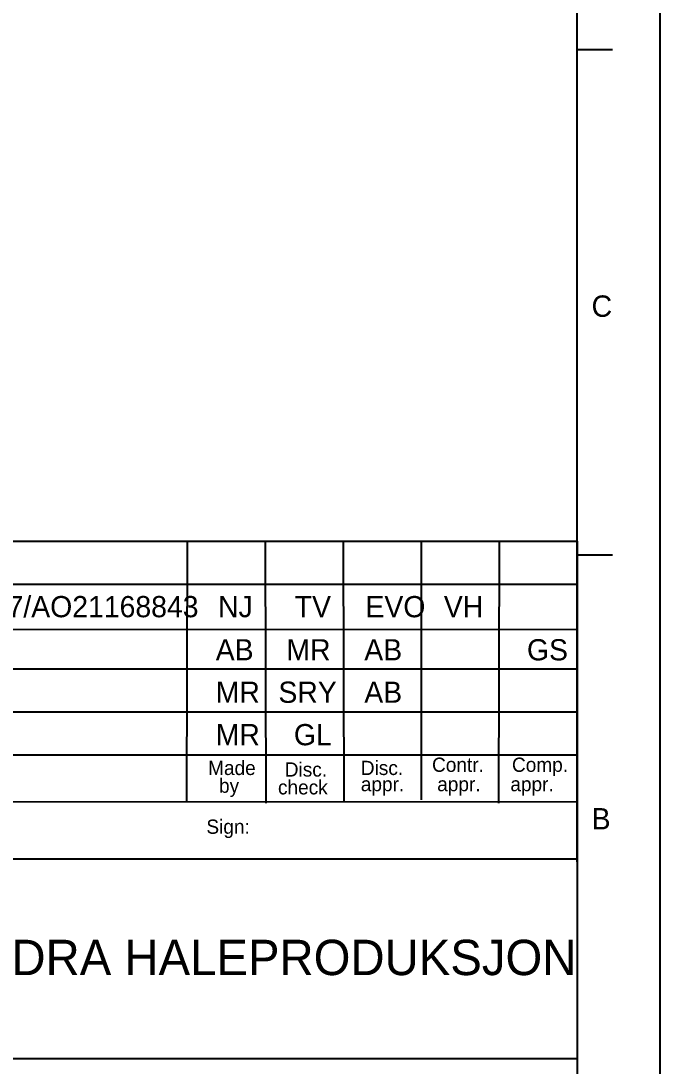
# Model space of a CAD drawing. Extents: x 0 to 841, y 0 to 594.
# Drawn here: x 750.6 to 841, y 83.1 to 230.9 of the extents above; entities that cross this region are included whole.
import ezdxf

# ---------------------------------------------------------------- set-up
doc = ezdxf.new("R2010")
doc.units = 0
for name, color, linetype in [('01-LIN-025-A', 7, 'Continuous'), ('02-LIN-025-B', 7, 'Continuous'), ('09-LIN-050-B', 7, 'Continuous')]:
    doc.layers.add(name, color=color, linetype=linetype)

msp = doc.modelspace()

# ---------------------------------------------------------------- linework, layer by layer
at = {"layer": '01-LIN-025-A'}
for p, q in [((829.26, 112.01), (829.26, 582.23)), ((834.27, 226.84), (829.26, 226.84)), ((774.13, 157.37), (774.07, 120.49)), ((785.16, 157.37), (785.24, 120.31)), ((796.19, 157.37), (796.29, 120.46)), ((807.21, 157.37), (807.22, 120.79)), ((818.24, 157.37), (818.15, 120.29)), ((829.26, 157.37), (829.26, 83.35)), ((834.27, 155.36), (829.26, 155.36)), ((648.83, 151.27), (829.27, 151.27)), ((648.83, 144.95), (829.27, 144.85)), ((648.83, 139.29), (829.27, 139.29)), ((648.82, 133.23), (829.27, 133.23)), ((648.81, 127.17), (829.26, 127.17)), ((648.72, 112.42), (829.28, 112.42))]:
    msp.add_line(p, q, dxfattribs=at)
for points in [[(648.78, 84.12), (648.84, 157.37), (829.26, 157.37)], [(829.26, 120.49), (648.81, 120.47)]]:
    msp.add_lwpolyline(points, dxfattribs=at)
msp.add_lwpolyline([(648.81, 84.23), (829.27, 84.23), (829.27, 10.41), (648.81, 10.41)], close=True, dxfattribs=at)
at = {"layer": '09-LIN-050-B'}
msp.add_lwpolyline([(0, 0), (841, 0), (841, 594), (0, 594)], close=True, dxfattribs=at)

# ---------------------------------------------------------------- texts
at = {"layer": '01-LIN-025-A'}
for s, height, p in [('C', 3.02, (831.31, 189.08)), ('Made', 2.013, (777.1, 124.29)), ('Disc.', 2.013, (787.94, 124.07)), ('Disc.', 2.013, (798.69, 124.29)), ('Contr.', 2.013, (808.76, 124.74)), ('Comp.', 2.013, (820.06, 124.74)), ('by', 2.013, (778.64, 121.78)), ('check', 2.013, (786.98, 121.55)), ('appr.', 2.013, (798.69, 122)), ('appr.', 2.013, (809.49, 122)), ('appr.', 2.013, (819.83, 122)), ('B', 3.02, (831.31, 116.6)), ('Sign:', 2.013, (776.86, 115.98))]:
    msp.add_text(s, height=height, dxfattribs=at).set_placement(p)
at = {"layer": '02-LIN-025-B'}
for s, height, p in [('AS BUILT, ACC. TO M5:40974117/AO21168843', 3, (689, 146.6)), ('NJ', 3, (778.51, 146.6)), ('TV', 3, (789.35, 146.6)), ('EVO', 3, (799.35, 146.6)), ('VH', 3, (810.43, 146.6)), ('AB', 3, (778.18, 140.5)), ('MR', 3, (788.18, 140.5)), ('AB', 3, (799.18, 140.5)), ('GS', 3, (822.18, 140.5)), ('MR', 3, (778.18, 134.5)), ('SRY', 3, (787.04, 134.5)), ('AB', 3, (799.18, 134.5)), ('GL', 3, (789.23, 128.5)), ('MR', 3, (778.18, 128.5)), ('HULDRA HALEPRODUKSJON', 5, (735.92, 96))]:
    msp.add_text(s, height=height, dxfattribs=at).set_placement(p)

doc.saveas('drawing.dxf')
